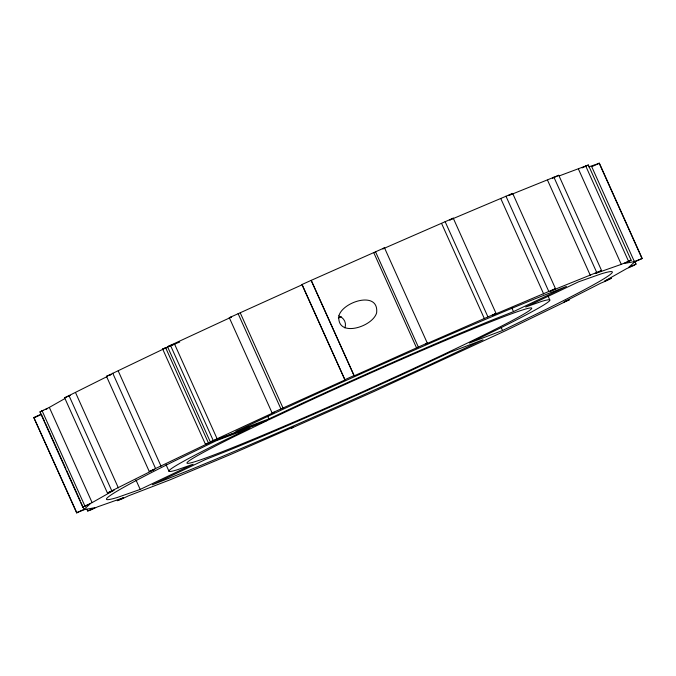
<?xml version="1.0" encoding="UTF-8"?>
<svg xmlns="http://www.w3.org/2000/svg" width="676" height="676" viewBox="0 0 676 676"><rect width="100%" height="100%" fill="white"/><g stroke="black" fill="none" stroke-linecap="round" stroke-linejoin="round"><path stroke-width="1.01" d="M344.887 327.911C346.653 323.348 344.295 318.151 339.724 316.427M44.329 420.878L41.295 414.143L33.8 417.514L76.599 512.746L84.094 509.374L90.06 503.941L82.751 507.152L39.952 411.921L49.331 407.391L64.862 398.587M344.988 379.971L302.189 284.748L229.308 317.703L272.107 412.935L344.988 379.971L301.918 284.537L311.112 280.396L384.492 247.83L427.291 343.062L425.61 344.135L496.049 313.394L453.25 218.171L382.81 248.912L384.492 247.83M82.751 507.152L92.122 502.623L114.058 490.193L107.433 493.015L64.634 397.784L107.307 376.473M311.112 280.396L354.182 375.839L427.291 343.062M634.747 261.198L636.048 264.079L633.987 265.398L626.669 268.609L604.741 281.039L611.366 278.216L607.056 280.506L600.432 283.329L564.029 301.91L569.522 299.671L505.555 330.699L374.082 391.463L291.508 428.17L293.19 427.088L230.879 454.373L170.039 479.833L128.474 495.838L122.111 498.863L117.227 500.713L123.59 497.68L97.521 506.865L90.347 510.177L87.652 510.997L86.79 509.079M453.25 218.171L449.734 220.038L512.687 193.429L555.486 288.652L550.374 291.187L601.564 270.518L558.773 175.287L508.555 195.575M107.433 493.015L154.77 469.313L149.278 471.552L106.478 376.329L166.634 347.506L162.654 349.01L205.445 444.242L209.433 442.738L149.278 471.552M496.049 313.394L492.525 315.269L555.486 288.652M109.174 375.518L111.041 374.563M508.428 195.541L512.687 193.429M502.53 330.505L544.51 310.149A277.253 10.157 -24.2 0 0 601.217 273.848L578.605 281.816L525.691 307.014L541.535 301.437A208.825 7.656 -24.2 0 1 498.82 328.773L469.414 343.036L502.53 330.505L501.246 327.649M162.654 349.01L174.949 344.076M205.445 444.242L267.071 420.641L233.271 437.034A188.917 6.921 -24.2 0 0 292.184 422.762A188.917 6.921 -24.2 0 0 531.505 308.788A188.917 6.921 -24.2 0 0 308.89 401.02L269.023 419.712L210.321 441.918L167.521 346.695L231.513 317.036L229.308 317.703M552.41 178.32L558.773 175.287M210.321 441.918L274.312 412.267L272.107 412.935M140.194 489.416L193.108 464.218L177.264 469.795A208.825 7.656 -24.2 0 1 219.979 442.459L249.385 428.195L216.261 440.727L174.29 461.083A277.253 10.157 -24.2 0 0 117.582 497.384L140.194 489.416L135.91 479.884M513.49 311.628L566.403 286.43L531.75 300.127A277.253 10.157 -24.2 0 0 285.264 408.228L235.755 431.44L268.879 418.909L303.566 402.651A208.825 7.656 -24.2 0 1 489.213 321.227L513.49 311.628L511.774 307.817M601.564 270.518L595.21 273.552L621.278 264.367L631.139 260.226L588.348 165.003L559.17 175.937M582.07 167.901L588.348 165.003M87.652 510.997L94.826 507.684L84.424 509.628L76.599 512.746M631.139 260.226L623.973 263.547L634.375 261.604L642.2 258.485L634.705 261.857L628.731 267.29L636.048 264.079M588.737 166.904L599.401 163.254L642.2 258.485M35.067 417.354L41.625 414.396M591.906 166.626L598.463 163.676M344.718 379.76L353.911 375.628M39.952 411.921L43.61 410.315M45.436 409.512L47.269 408.71M64.634 397.784L70.312 395.367M106.478 376.329L111.058 374.462M167.521 346.695L179.715 342.081M33.8 417.514L76.929 513.008M599.071 162.992L641.87 258.224M591.576 166.372L634.375 261.604M585.653 165.823L628.443 261.054M578.479 169.135L621.278 264.367M553.889 177.137L596.688 272.369M547.526 180.162L590.325 275.394M505.961 196.167L548.76 291.398M548.067 296.08L549.774 299.899M500.848 198.702L543.648 293.933M445.121 221.627L487.92 316.85M441.605 223.494L484.405 318.726M375.526 251.759L418.326 346.991M373.845 252.841L416.644 348.072M311.382 280.608L354.182 375.839M240.301 312.971L283.1 408.203M238.104 313.639L280.903 408.87M267.586 416.053L268.879 418.909M174.425 343.797L217.224 439.02M170.445 345.301L213.244 440.532M165.578 347.625L208.369 442.848M166.026 464.657L169.025 471.333M118.241 370.98L161.04 466.212M112.748 373.22L155.548 468.451M75.568 392.671L118.368 487.903M68.944 395.494L111.743 490.717M49.331 407.391L92.122 502.623M42.013 410.602L84.813 505.834M45.191 422.796L65.944 468.967M66.806 470.893L80.207 500.713M81.069 502.64L84.094 509.374M338.346 317.931A208.825 7.656 -24.2 0 1 341.228 316.647M338.904 315.776C336.445 338.296 372.746 327.015 376.633 312.794C379.092 290.283 342.8 301.555 338.904 315.776M205.31 459.595L152.387 484.802L187.041 471.096A277.253 10.157 -24.2 0 0 433.527 363.004L483.044 339.791L449.92 352.323L415.233 368.581A208.825 7.656 -24.2 0 1 229.586 450.005L205.31 459.595"/></g></svg>
